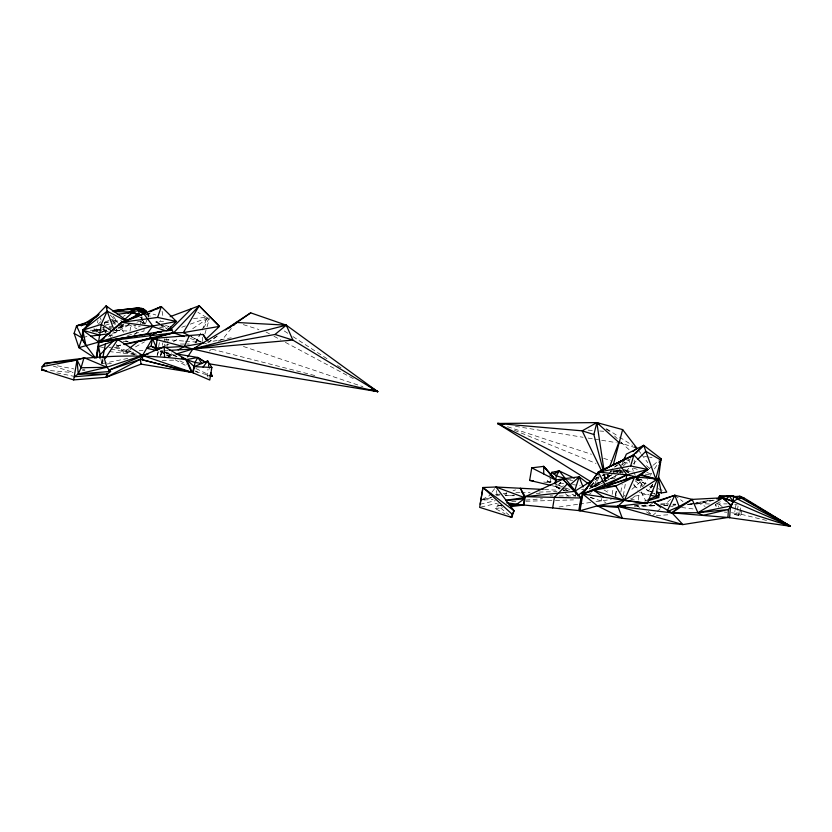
<?xml version="1.0" encoding="UTF-8"?>
<svg xmlns="http://www.w3.org/2000/svg" width="832" height="832" viewBox="0 0 832 832"><rect width="100%" height="100%" fill="white"/><g stroke="black" fill="none" stroke-linecap="round" stroke-linejoin="round"><path stroke-width="0.62" stroke-dasharray="4.16 3.12" d="M498.004 503.526L497.994 505.7L495.206 508.529L505.118 513.885M593.965 486.793L596.201 486.034L596.419 477.89L598.634 476.934L599.154 477.963L596.419 477.89L589.628 488.415M202.415 341.411L202.977 334.443M620.433 469.758L620.131 473.47L619.091 470.111L612.612 472.285M104.094 326.352L103.47 332.748L99.819 332.301M104.218 325.073L104.468 322.504M766.511 520.437L740.106 514.03L740.844 506.688M144.113 329.316L143.926 331.094L126.038 335.899M93.694 328.973L98.862 332.894L96.533 330.148L96.876 327.714M97.573 322.847L97.926 320.414M638.238 499.99L639.371 492.419M134.857 354.526L126.495 351.894L127.275 347.246M129.969 331.178L131.009 324.917M140.618 324.054L141.045 321.516M141.263 320.237L141.898 316.42M148.418 317.273L149.001 313.81L146.463 311.282M157.206 355.555L157.83 351.79M158.673 346.778L159.505 341.765M160.701 355.066L161.533 350.106M162.344 345.259L162.739 342.888M166.962 346.788L167.388 344.282M167.596 343.023L168.22 339.258M208.125 377.083L207.033 375.107L208.073 368.919M208.281 367.682L208.79 364.645M543.712 482.03L550.108 482.768L551.148 476.58M556.286 486.72L564.429 490.61L556.265 486.824L560.83 482.716M601.11 500.937L601.526 498.43M612.144 494.447L613.194 488.186M614.869 478.15L615.285 475.644M615.43 495.238L616.262 490.277M622.825 473.221L623.324 470.236M620.859 491.962L622.118 484.422M623.376 495.57L625.3 484.047M741.728 510.318L740.896 515.299L738.504 515.653L734.354 514.342L734.999 510.536M735.207 509.257L736.06 504.171M734.354 514.342L736.757 513.999L737.183 511.462M737.391 510.182L738.244 505.097M738.504 515.653L739.544 509.413M101.982 362.513L102.648 358.894M594.048 486.689L596.097 485.982L598.634 476.934M121.836 324.366L121.784 327.049L122.304 324.511M606.642 474.354L596.419 477.89L594.953 485.524L593.029 487.042M615.576 495.321L616.834 489.247M640.505 487.614L642.2 480.418L640.058 479.149L642.2 480.418L631.727 489.455M160.503 356.304L162.053 350.002M163.914 342.441L164.85 338.655M204.859 334.058L206.669 327.964M207.033 326.747L209.206 319.446M635.17 480.823L648.149 491.015L651.622 487.646L652.756 484.172M148.023 316.67L149.001 313.81M160.919 355.129L163.01 349.253M163.426 348.078L165.1 343.387M165.516 342.212L166.764 338.686M614.817 498.961L616.897 493.085M145.465 323.794L146.744 320.226M127.722 358.426L101.764 363.719L102.908 360.61M604.011 480.688L606.954 473.928M202.28 329.95L206.294 319.478L204.942 318.822L206.398 317.335L197.912 312.364M101.629 363.49L103.095 359.892M621.754 464.859L623.293 461.282M105.55 332.478L106.548 330.231L87.786 330.221M142.345 323.721L143.385 321.526M157.05 355.243L159.172 351.01M195.988 342.722L199.493 335.754M550.108 482.768L547.113 481.385L548.891 477.984M514.311 495.726L505.357 495.685L506.938 492.887L503.121 493.522M195.01 342.992L201.209 332.197M203.705 327.86L209.924 317.013L191.402 329.576M608.66 474.864L606.226 478.92L604.219 480.345M609.274 473.845L611.104 470.798M634.286 506.033L649.438 505.835L650.489 504.15M643.49 486.023L647.598 479.617M650.343 475.353L651.716 473.221M654.451 468.946L658.57 462.55M101.764 363.719L103.147 361.618M652.35 484.64L648.149 491.015L646.402 489.154M117.042 328.526L115.575 330.574L124.779 324.293M590.533 486.054L592.852 487.178L592.124 486.637L592.852 487.178L590.075 487.781M606.039 482.009L605.249 478.452L609.492 472.638M610.199 471.671L612.321 468.77M491.379 492.898L489.102 495.841L482.716 499.158M492.138 491.92L495.934 487.001M550.472 482.55L547.113 481.385L549.442 478.442M231.317 328.401L222.498 339.435L217.963 341.172M594.589 480.126L598.094 476.31M621.442 472.056L622.024 471.422L619.091 470.111L616.044 472.077M134.285 335.067L137.738 331.427M623.262 466.024L630.375 458.827M625.83 471.297L629.47 467.667M633.11 464.027L636.75 460.387M609.783 475.478L604.105 480.033M613.34 472.025L615.118 470.298M660.795 503.87L665.954 503.734L672.173 497.806M98.02 324.293L100.786 321.693M652.496 515.798L656.302 512.294M657.249 511.42L660.109 508.799M612.134 474.022L616.918 469.716M621.702 465.369L628.399 459.274M654.628 505.679L649.438 505.835L652.766 502.83M589.368 494.364L591.261 492.679M611.177 474.885L604.469 480.875L604.874 478.4L608.93 475.623M209.394 351.01L211.266 349.357M552.115 485.722L556.046 486.658L560.654 482.602M146.89 315.505L149.698 313.071L155.782 314.974M623.158 496.85L625.061 495.206M614.286 467.126L617.24 464.651M649.386 468.416L652.309 465.982M653.276 465.161L660.088 459.482M631.384 499.044L636.376 494.905M97.978 332.935L106.548 330.231L103.47 332.748L108.212 331.396M108.545 336.502L115.034 332.81L125.965 324.137M128.908 348.702L123.188 353.163L123.25 351.52L116.272 344.531M589.774 486.231L592.311 484.255L600.818 481.894M217.152 336.014L208.718 342.066L205.327 343.554M596.201 486.034L603.221 481.052M593.85 486.47L603.034 480.584M217.058 336.263L208.718 342.066L226.231 338.728M589.43 488.987L602.815 479.814M173.316 341.827L178.63 338.218M615.274 466.783L618.218 464.807M123.375 316.41L125.268 315.141M636.126 505.232L639.371 507.322L645.154 504.878M591.646 487.843L603.169 480.397M604.219 479.721L611.978 474.708M112.486 333.206L115.034 332.81L129.064 324.906M114.4 347.464L126.495 351.894L130.988 349.388M135.481 346.892L144.466 341.89M504.327 494.312L506.938 492.887L503.35 493.886M601.099 483.746L604.427 481.946M605.54 481.343L618.977 474.084L605.571 481.177M596.721 485.857L604.469 481.759M610.969 475.228L604.874 478.4L607.36 477.693L608.868 479.554L607.412 473.918M716.622 503.651L722.966 500.375M602.108 475.436L604.427 474.438M610.21 471.931L614.848 469.934M129.002 324.574L116.522 329.014M617.427 472.295L615.004 471.453L619.694 469.622M644.571 501.082L646.87 500.178M94.526 328.838L96.533 330.148L100.859 328.494M101.93 328.078L104.094 327.246M102.367 331.573L107.037 329.815M108.202 329.368L111.696 328.047M158.049 323.305L155.938 322.005L160.68 320.226M181.782 327.246L185.432 325.915M190.31 324.147L207.938 317.741M145.132 314.694L149.698 313.071L149.999 316.618M513.053 490.755L515.486 489.902M105.186 321.807L108.763 320.57M109.959 320.154L115.929 318.094M102.159 331.75L106.548 330.231M105.186 325.322L112.445 322.982M113.651 322.587L123.323 319.457M83.294 337.574L86.965 336.409M119.829 326.061L124.654 324.542M168.074 356.439L174.283 354.578M482.986 499.585L491.369 497.245M496.163 495.903L502.154 494.229M136.926 322.14L140.348 321.204L144.997 323.378M165.204 345.322L168.896 344.323M713.014 500.094L699.629 503.641L693.358 504.192M104.312 322.764L118.154 319.415M491.421 497.671L480.584 500.261L493.012 499.408M714.116 500.157L699.629 503.641L688.147 504.171M480.168 504.223L495.342 500.698M480.886 507.073L496.933 503.339M108.961 347.651L111.457 347.079M116.449 345.935L121.441 344.791M581.651 489.663L583.887 489.174M121.108 325.073L123.5 324.563M116.605 346.174L121.638 345.103M716.446 504.005L727.23 503.859M96.533 330.148L103.948 328.63M108.888 327.621L111.353 327.111M82.482 369.606L84.947 369.106M692.099 504.306L687.086 504.754L709.238 500.313M687.086 504.754L692.047 503.797M693.295 503.558L710.663 500.188M104.343 323.076L111.935 321.63M113.204 321.391L119.527 320.185M227.479 338.489L231.223 337.782M147.222 313.518L149.698 313.071M495.477 494.79L501.842 493.73M136.053 325.291L133.661 325.645L137.8 326.945L140.192 326.602M107.276 363.979L112.372 363.241M166.754 355.399L173.077 354.484M559.031 507L578.157 504.244M579.436 504.057L590.907 502.403M596.014 501.665L611.302 499.46M634.972 496.049L648.877 494.042M650.146 493.865L655.2 493.137M92.165 330.949L101.182 329.763M102.471 329.586L105.04 329.254M117.926 327.548L121.784 327.049L117.998 326.945M495.206 508.529L502.882 507.582M159.359 323.658L155.938 322.005L164.996 321.162M193.461 318.531L206.398 317.335M126.495 351.894L131.56 351.447M139.152 350.771L142.948 350.438M525.793 500.094L542.443 498.732M501.665 505.461L497.994 505.7L508.778 514.935M505.357 495.685L514.374 495.102M536.276 493.678L540.145 493.428M656.386 515.549L669.334 514.727M160.441 350.938L162.978 350.782M164.247 350.709L168.054 350.48M667.732 505.128L663.905 505.305L667.722 505.773M672.838 504.889L675.386 504.764M643.126 506.23L654.815 505.71M123.25 341.64L128.253 341.432L125.892 340.6M649.438 505.835L655.47 505.606M511.732 501.654L516.88 501.509M525.886 501.249L554.174 500.438M555.464 500.406L573.466 499.886M663.718 505.419L667.618 505.315M672.807 505.159L675.407 505.086M515.923 492.658L519.771 492.554M521.05 492.523L530.036 492.294M539.011 492.076L556.972 491.618M501.8 505.606L497.994 505.7L501.696 506.875M162.198 360.381L175.178 360.121M634.494 505.908L654.95 505.482M591.292 485.545L596.097 485.982M636.158 479.097L638.664 479.086M180.336 344.022L185.453 344.042M186.732 344.042L189.28 344.053M550.15 495.893L552.708 495.903M559.114 495.934L575.744 496.007L575.13 492.378M660.587 504.317L668.158 504.442M673.202 504.525L675.73 504.566M109.148 326.706L111.675 326.768M603.044 478.067L614.713 478.39M709.436 503.974L699.629 503.641L705.078 506.345M115.471 330.554L128.232 331.022M556.057 484.494L559.406 485.659L563.264 485.836M590.273 487.063L592.852 487.178L590.491 486.294M665.954 503.734L668.439 503.849M673.41 504.098L675.896 504.213M544.482 489.507L558.438 490.266M563.514 490.547L568.589 490.818M588.141 430.144L593.32 430.518M599.778 430.997L603.658 431.288M82.482 370.302L84.947 370.49M724.402 512.065L726.742 512.242M164.892 339.518L184.246 341.099M185.536 341.203L197.153 342.15M636.022 479.918L642.2 480.418L637.458 478.296M50.419 370.594L73.091 372.59M596.419 477.89L597.823 478.036M603.824 478.67L606.226 478.92L602.94 477.266M161.002 326.019L168.563 326.882M109.179 351.551L136.105 354.661M92.518 331.417L98.602 332.155M125.788 341.13L128.253 341.432M668.99 505.929L674.066 506.563M681.689 507.51L693.118 508.924M547.113 481.385L552.198 482.03M559.822 482.997L563.628 483.475M572.52 484.598L580.143 485.566M590.304 486.855L592.852 487.178L590.45 486.429M644.363 456.487L648.211 456.986M649.501 457.153L652.07 457.496M652.964 491.702L648.149 491.015L652.85 492.43M734.802 504.525L737.266 504.899M731.484 512.71L740.106 514.03M515.486 426.348L583.045 437.268M588.141 438.09L593.237 438.911M594.516 439.119L616.179 442.624M617.458 442.832L622.554 443.654L635.731 447.824M626.257 471.026L632.59 472.046M645.268 474.105L651.602 475.124M160.42 351.218L162.916 351.645M164.164 351.853L171.652 353.101M139.849 317.325L142.397 317.772M590.138 486.689L592.602 487.146M615.004 471.453L618.384 472.077M619.507 472.285L622.877 472.909M57.387 365.82L73.736 368.919M99.84 346.798L103.542 347.547M110.926 349.034L136.521 354.193M56.722 372.861L73.112 376.147M159.546 327.174L167.003 328.682M207.033 375.107L209.498 375.658M555.922 484.453L556.046 486.658L561.257 487.906M562.505 488.197L569.962 489.975M619.091 470.111L623.844 471.255M626.298 471.848L628.753 472.441M640.567 492.721L648.908 494.801M212.004 349.211L314.943 375.575M162.843 351.988L160.399 351.343L165.121 352.893M164.07 352.321L175.115 355.243M195.406 371.53L209.622 375.544M630.365 498.857L635.17 500.188M624.853 469.789L632.268 471.994M115.752 347.225L135.158 353.153M570.128 479.825L572.572 480.574M243.318 324.636L258.887 329.524M566.467 478.92L572.458 480.792M53.425 366.142L73.122 372.31M623.563 461.874L629.647 463.788M636.022 478.473L642.2 480.418M204.516 343.262L206.7 343.959M736.757 513.999L740.896 515.299M556.265 486.824L563.534 489.112M564.751 489.497L568.391 490.641M590.2 497.505L605.883 502.434M166.317 353.278L177.039 356.658M613.111 471.234L615.451 471.983M160.649 351.177L165.526 352.726M166.754 353.122L176.509 356.231M507.499 426.702L591.354 454.262M603.678 458.318L611.083 460.751M633.277 468.042L639.444 470.07M646.838 472.503L651.768 474.126M243.433 346.476L362.918 386.672M190.351 338.53L201.126 342.17M109.377 334.818L112.913 336.055M155.938 322.005L159.536 323.274M165.537 325.395L169.135 326.664M559.406 485.659L564.19 487.438M565.386 487.885L570.17 489.674M590.512 497.255L594.1 498.586M514.426 430.279L595.972 463.403M615.16 471.193L617.562 472.17M635.554 479.471L646.35 483.86M651.144 485.805L653.536 486.782M658.341 488.727L663.135 490.682M615.67 470.288L620.131 472.326M617.157 469.966L622.918 472.618M575.744 496.007L571.407 493.958L574.902 495.612M160.316 351.562L170.643 356.491M179.826 360.87L186.711 364.166M195.894 368.545L208.52 374.566M160.503 324.21L167.357 327.527M128.159 324.334L136.833 328.775M191.152 336.71L201.198 341.994L189.446 335.514M266.011 332.01L269.433 333.83M273.988 336.263L280.831 339.914M285.386 342.358L353.766 378.862M160.306 351.634L169.416 356.616M175.115 359.736L187.647 366.59M195.614 370.947L197.891 372.195M645.393 484.016L636.75 478.972L642.886 485.451M651.622 487.646L649.719 486.533L653.526 491.171M146.266 313.934L148.512 315.245M623.99 469.643L628.274 472.181M112.902 331.51L115.034 332.81M159.11 323.96L166.514 328.515M113.121 323.138L115.326 324.49M593.029 483.07L597.418 485.805M604.001 489.923L608.379 492.658L607.859 490.287M606.59 428.834L618.509 436.436M619.59 437.133L632.59 445.442M646.443 511.888L651.487 515.143M284.274 330.97L288.61 333.798M292.958 336.617L328.817 359.902M337.501 365.539L341.848 368.368M140.348 321.204L143.78 323.565M606.039 428.948L610.126 431.766M722.218 506.594L718.203 503.63L718.349 507.042M556.046 486.658L559.302 489.133M565.375 493.74L568.412 496.049M626.454 471.099L628.514 472.68M674.835 495.269L682.999 501.592M633.828 485.326L638.643 489.206M620.578 442.031L630.209 450.684M646.464 465.608L651.248 470.007M614.567 436.01L617.23 438.558M620.776 441.958L622.554 443.654M112.382 320.746L115.814 324.147M648.242 511.451L650.79 514.051M110.24 315.026L117.104 322.171M639.257 451.308L640.817 453.378M641.597 454.418L647.816 462.696M113.308 316.233L117.645 322.462M118.362 323.502L123.594 332.249M633.641 484.058L637.946 490.329M109.699 335.369L111.592 338.447M141.003 317.564L142.73 320.746M143.312 321.807L144.466 323.918M641.118 491.826L646.079 501.405M654.399 493.241L656.063 496.6M603.002 473.803L605.249 478.452L604.677 474.646M141.638 317.47L143.094 320.694M143.582 321.766L144.55 323.908M628.846 460.044L629.834 462.415M632.299 468.333L633.287 470.694M633.786 471.879L635.274 475.426M100.246 317.845L101.202 320.195M716.414 506.303L715.562 504.192L715.77 507.978M208.832 365.31L210.226 370.157M604.282 474.687L605.249 478.452M100.932 359.216L101.556 362.596M162.105 311.324L163.082 317.273M496.454 490.589L497.328 496.558M634.202 460.138L634.514 465.317"/><path stroke-width="1.25" d="M550.077 475.706L551.855 472.306L559.239 470.912L580.913 498.014L581.422 502.414M579.426 510.682L582.223 493.938L604.479 486.522L604.594 484.151L598.343 472.118L633.89 454.958L647.889 469.529L637.998 476.975M124.155 344.562L152.464 338.499L155.854 338.78L155.938 337.574L150.155 338.229L137.998 341.598L129.854 347.963M729.612 517.702L730.413 507.104L733.231 501.478L733.543 496.018L719.451 496.163L718.338 498.462M127.026 320.715L106.07 305.854L82.784 330.221L82.077 337.958L78.884 347.63L94.952 358.093M480.168 504.223L482.966 487.51L495.934 487.001L543.213 489.445M107.089 373.308L106.631 377.135L140.275 359.278L152.464 338.499L173.597 332.862L183.342 332.613L219.461 326.394L199.191 305.77L170.175 316.659M648.014 499.73L656.063 496.6L661.055 458.671L643.718 445.349L626.371 454.137L623.802 460.086M96.242 357.469L101.234 324.376L107.172 311.168L106.07 305.854L107.515 307.934M205.296 362.118L197.87 357.5L186.025 359.642C139.11 353.194 91.406 355.93 44.814 363.438L42.13 366.683L41.6 369.824L73.674 379.912L106.174 377.302L141.097 364.135L192.286 372.486L209.768 380.037L211.869 367.474L207.646 360.932L194.293 366.621L192.286 372.486L140.088 354.65M73.674 379.912L77.002 360.058L84.011 357.677L106.85 367.286L110.614 371.467L107.484 374.098L106.174 377.302L106.787 374.026M96.47 357.698L99.216 341.744L121.441 322.358L161.335 306.571L176.457 321.485L166.712 331.094M96.72 357.854L98.613 346.549L117.718 339.518L142.553 355.41L148.491 353.839M99.549 358.093L100.11 354.723L112.996 341.255M139.922 315.682L143.666 313.56L152.807 325.978L146.609 334.402L144.113 334.807M150.155 338.229L150.571 335.743L148.564 333.632M193.242 372.902L194.99 362.44L197.87 357.5L204.818 362.045M509.517 516.266L511.722 517.452L512.242 514.311L514.041 510.786L482.966 487.51L479.648 507.364L511.722 517.452L514.041 510.786L495.934 487.001L524.586 497.619L525.242 496.673L562.838 479.274L574.933 491.161L576.472 493.958M509.402 505.419L523.338 505.066L524.586 497.619L520.374 488.207L525.242 496.673L523.848 505.003L510.557 506.636M550.867 485.43L529.651 480.397L531.752 467.844L543.702 466.378L555.662 480.043L555.849 483.35M563.42 480.168L565.261 478.546L555.662 480.043L551.356 475.342L551.855 472.306L556.358 475.852L565.261 478.546L579.155 476.83L588.13 483.621M555.027 483.808L556.358 475.852L559.239 470.912L574.298 478.202M552.656 507.926L554.424 497.38L567.31 483.912L577.554 494.166M523.848 505.003L578.802 510.567L580.913 498.014L562.838 479.274M582.223 493.938L598.343 472.118L630.666 465.962L633.89 454.958L598.343 472.118L582.816 494.042L580.018 510.786L597.376 505.835L624.302 500.313L647.296 503.204M606.091 469.009L605.966 468.27L618.145 462.561L626.839 474.833L626.122 479.107L582.816 494.042L582.338 493.459L584.969 490.599M719.035 498.649L719.451 496.163L737.339 496.538L741.426 498.191L790.4 526.23L727.979 517.473L671.954 512.866L617.864 506.241L597.376 505.835L582.816 494.042L626.839 474.833L647.889 469.529L630.666 465.962M102.866 357.687L105.373 344.063M647.962 500.708L658.663 497.526L659.308 494.374L656.427 491.847M603.304 470.922L593.882 434.522L596.835 422.604L622.638 429.603L636.927 448.209L632.986 451.495M613.246 464.994L622.638 429.603M649.418 477.807L655.772 478.982L661.055 458.671L660.306 460.99M84.011 357.677L81.089 367.754L78.27 373.963L74.204 376.771L107.484 374.098L78.27 373.963L77.002 360.058L44.814 363.438L43.202 366.631M580.913 498.014L525.242 496.673L574.506 491.379L579.155 476.83L583.024 486.928M102.066 340.194L98.821 342.046L78.905 347.641L74.131 333.33L76.544 325.832L90.043 321.35M125.497 320.705L107.172 311.168L82.784 330.221L98.821 342.046L121.441 322.358L157.622 317.418L161.335 306.571L150.363 311.698M609.939 466.014L618.831 442.385L596.835 422.604L497.64 423.457L590.834 481.697M659.266 465.629L660.598 462.134L659.256 461.479M731.962 504.722L733.231 501.478L737.464 499.002L743.818 497.848L790.4 526.23L784.118 524.711M82.982 335.67L82.077 337.958L85.852 345.186L95.295 357.822M86.133 327.683L87.485 324.262L98.8 314.319L81.193 325.874M647.681 502.362L657.478 479.055L634.712 476.861L626.122 479.107L635.96 476.861L647.889 469.529M721.531 497.838L723.06 497.775L731.536 505.804L728.343 509.517L727.979 517.473L682.895 524.566L622.315 518.326L617.864 506.241L624.302 500.313L634.712 476.861L604.479 486.522L615.701 485.961L634.712 476.861M208 341.11L202.977 334.443L189.446 335.514L184.309 346.455L178.204 349.877M667.347 510.734L674.835 495.269L692.162 499.398L723.06 497.775L722.571 498.118L726.159 501.197M205.93 339.165L219.461 326.394L199.191 305.77L183.342 332.613L188.916 335.546M105.227 358.457L117.718 339.518M187.564 356.938L192.899 349.003L236.87 322.483L250.692 312.853L286.281 325.166L377.707 391.643L208.624 363.719M167.773 329.607L168.241 328.931L171.683 329.628L173.597 332.862L184.361 336.502M119.974 324.407L121.441 322.358L139.017 316.191M203.081 367.047L207.646 360.932L208.863 364.25M233.73 325.395L236.132 322.39L250.692 312.853M123.937 344.219L173.597 332.862L199.191 305.77M95.514 317.689L98.8 314.319M635.71 453.44L643.718 445.349L655.772 478.982L639.808 475.114M170.602 329.555L191.537 308.641M637.655 459.482L645.85 451.298L660.712 459.992M205.826 362.71L207.646 360.932M630.313 457.527L643.718 445.349M124.145 319.925L132.652 312.312L140.66 315.328L139.277 314.392L138.674 310.71L137.311 308.714L113.142 310.918M570.097 484.848L579.155 476.83M563.555 480.314L565.791 478.473M134.867 317.002L137.79 314.465L140.66 315.328L130.01 311.969L113.246 311.594M620.194 462.186L625.113 458.078M169.322 350.407L192.899 349.003L274.997 334.474L286.281 325.166L292.864 340.09L377.707 391.643L192.899 349.003L152.464 338.499L151.112 346.164L146.734 348.286L156.416 350.418M128.107 313.238C132.891 308.412 141.138 305.313 146.463 311.282L136.583 308.183L113.006 310.762M577.502 495.82L587.028 488.384M173.597 332.862L98.821 342.046L151.434 326.238L176.457 321.485L157.622 317.418M155.854 338.78L156.655 338.156L157.03 339.643L156.062 347.828L157.685 349.679M719.451 496.163L733.231 501.478L729.456 496.298L726.138 498.742L722.571 498.118L733.231 501.478L790.4 526.23L757.359 506.646M225.586 329.95L236.132 322.39M228.53 328.286L236.87 322.483L286.281 325.166L192.899 349.003L176.758 353.839M98.821 342.046L104.052 338.458M650.104 495.102L656.063 496.6L659.308 494.374M692.162 499.398L679.089 506.501L671.954 512.866L682.895 524.566L617.864 506.241L653.598 502.081L671.954 512.866L697.892 512.73L728.343 509.517L702.926 515.414L697.892 512.73L692.162 499.398L671.954 512.866L669.895 512.46M97.417 350.418L98.613 346.549L100.734 358.093M582.816 494.042L624.302 500.313L657.478 479.055L654.971 479.055M554.112 474.074L559.239 470.912L555.131 472.233M574.933 491.161L593.31 479.814M635.96 476.861L626.839 474.833L598.343 472.118L621.13 461.105M126.537 320.788L137.79 314.465L132.652 312.312L117.395 314.309M598.998 423.987L596.835 422.604L582.192 430.841L497.64 423.457L598.312 474.906M157.102 308.932L161.335 306.571M604.479 486.522L626.839 474.833M150.571 335.743L157.674 332.051L161.19 331.739M157.55 349.887L164.237 346.57L186.576 359.674L194.293 366.621L211.869 367.474M619.018 462.301L633.89 454.958M141.773 315.037L130.01 311.969L137.311 308.714L143.177 308.797L140.67 308.974M197.423 347.017L192.899 349.003L292.864 340.09L274.997 334.474M108.566 370.25L164.237 346.57L164.559 357.542M667.93 511.358L679.089 506.501L674.835 495.269L653.598 502.081L660.712 507.333M657.79 501.488L674.835 495.269M108.607 370.334L140.275 359.278L191.641 372.382L185.723 359.174L181.386 357.791M130.26 313.134L132.652 312.312M81.765 338.894L85.852 345.186L82.784 330.221L101.234 324.376L111.842 330.866M167.95 330.73L171.683 329.628L170.342 327.09M126.11 321.048L121.441 322.358L151.434 326.238L165.526 330.72M74.131 333.33L82.077 337.958L76.544 325.832L85.207 323.534M717.881 498.805L720.314 498.16M603.564 497.172L593.871 490.329L615.701 485.961L624.302 500.313L647.192 503.526M716.612 498.826L720.304 498.087M718.099 498.742L723.06 497.775L697.892 512.73L731.536 505.804L728.842 503.495M42.13 366.683L77.002 360.058L81.089 367.754L106.85 367.286L142.553 355.41L142.522 359.85L191.651 372.278L189.218 371.623M203.83 342.94L184.309 346.455L165.36 347.495M149.022 334.006L151.424 333.601M131.602 336.866L99.06 342.202L171.683 329.628L169.645 328.64M134.098 336.45L136.604 336.045M139.1 335.629L141.606 335.223M99.216 341.744L146.64 334.266M147.836 334.079L151.445 333.507M90.802 336.128L109.949 333.601M130.01 311.969L138.674 310.71L142.189 312.333M656.573 492.222L661.388 492.908L666.734 492.138L658.518 477.214M734.802 496.787L739.731 496.194L743.818 497.848M76.544 325.832L87.485 324.262M505.606 500.282L524.586 497.619M113.235 310.721L138.975 307.84M505.554 500.614L524.389 498.784L516.35 504.483L509.007 504.972M189.446 335.514L152.464 338.499L156.52 347.974L157.841 349.492M110.614 371.467L78.27 373.963L106.85 367.286L104.062 357.5M729.695 496.309L733.543 496.018L737.464 499.002L790.4 526.23L730.413 507.104M116.834 310.71L120.598 310.44M162.833 347.63L156.52 347.974L151.112 346.164L157.435 349.97M625.539 506.085L617.864 506.241L625.446 506.147M504.098 423.935L497.64 423.457L500.032 424.434M618.301 507.416L597.376 505.835L622.253 518.305L578.802 510.567M523.338 505.066L506.574 502.809M44.117 370.042L41.6 369.824L46.644 370.833M727.126 496.08L729.456 496.298M529.651 480.397L533.489 480.844M500.188 423.873L497.64 423.457L500.105 424.268M175.396 353.735L197.87 357.5L201.885 363.542L194.99 362.44L182.998 358.55M44.814 363.438L47.33 363.917M209.498 375.658L211.962 376.22L211.016 372.746M370.178 389.719L377.707 391.643L369.013 386.006M209.622 375.544L211.962 376.22L210.922 372.58M82.784 330.221L99.788 335.171M640.931 474.562L655.772 478.982M593.882 434.522L582.192 430.841L601.879 471.484M593.871 490.329L624.302 500.313M375.242 390.822L377.707 391.643L372.008 388.606M656.063 496.6L658.663 497.526M785.689 524.254L790.4 526.23L774.862 517.494M144.134 313.778L137.311 308.714L146.661 312.79M209.674 375.118L211.962 376.22M531.752 467.844L555.662 480.043M140.785 309.14L146.942 312.645M137.311 308.714L145.153 313.279M739.731 496.194L744.141 498.805M746.346 500.115L755.154 505.336M634.754 446.826L636.927 448.209M138.674 310.71L143.863 314.018M603.918 469.57L596.835 422.604L598.884 424.008M596.835 422.604L598.811 424.216M482.966 487.51L512.242 514.311M543.712 473.938L543.702 466.378L553.509 477.693M543.702 466.378L551.356 475.342M202.977 334.443L205.941 339.539M186.576 359.674L192.286 372.486M107.172 311.168L114.161 330.408M658.185 477.35L661.388 492.908M140.275 359.278L141.097 364.135M737.339 496.538L737.464 499.002M156.239 332.81L153.826 333.206L156.25 332.748M161.054 332.02L158.642 332.415L161.054 331.999"/></g></svg>
